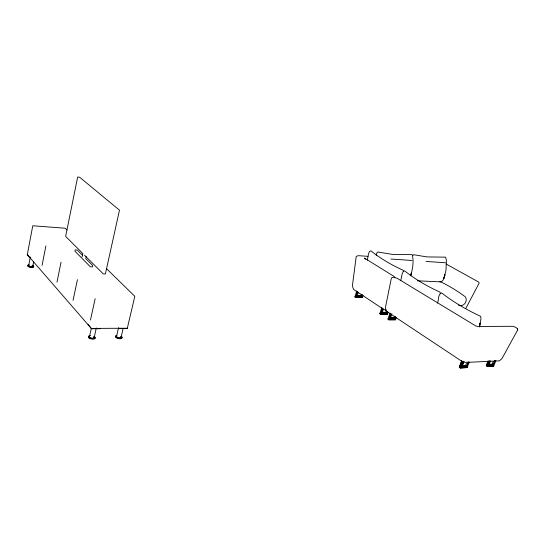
<?xml version="1.0" encoding="UTF-8"?>
<svg xmlns="http://www.w3.org/2000/svg" width="545" height="545" viewBox="0 0 545 545"><rect width="100%" height="100%" fill="white"/><g stroke="black" fill="none" stroke-linecap="round" stroke-linejoin="round"><path stroke-width="0.82" d="M479.58 326.414L479.995 323.042L479.484 326.993L480.969 318.818L480.676 316.345C466.881 309.969 453.508 302.243 441.559 292.822C437.758 294.259 438.95 300.111 437.512 303.122M493.354 364.946L488.892 365.177L493.354 364.946L494.983 360.749M367.296 260.244L368.584 253.67L369.49 251.524L370.879 250.802C380.655 258.705 391.726 265.108 403.184 270.245L403.457 271.069M495.895 360.531L493.695 366.199L487.284 366.54L486.276 365.886L488.095 361.062M29.961 257.669L27.25 254.931L32.761 225.773L65.196 228.219L67.015 229.99M28.687 265.633L30.309 257.131M32.836 266.205L33.729 261.573M400.766 280.682L402.183 273.842L403.109 271.587L404.567 270.831C415.351 279.435 427.484 286.452 440.033 292.168L440.408 293.81M42.094 265.313L45.882 245.918M468.366 361.989L466.738 366.322L461.983 366.567L463.924 361.294M56.993 282.16L61.047 262.159M459.299 367.296L461.772 360.674L459.299 367.296L460.307 367.977L467.194 367.562L460.307 367.977L462.787 361.342L460.539 367.909M82.132 256.865L82.833 253.534L65.645 236.394L77.669 177.023L79.679 177.261L119.484 210.172L105.376 273.999L103.278 273.917L84.468 255.162M73.071 300.343L77.417 279.694M86.226 256.606L85.797 258.609L92.739 265.558L92.446 266.907L90.388 266.818L74.944 251.211L75.217 249.903L77.227 250.019L82.431 255.23M88.052 324.295L91.56 328.758L100.321 328.717L100.396 328.363M90.477 320.031L95.15 298.687M89.496 336.64L91.267 328.587M91.56 328.758L27.311 254.624M94.162 337.634L96.308 327.988M116.555 336.326L118.551 327.668M118.953 328.274L118.871 328.621L127.251 328.574L134.813 296.337L106.364 268.494M121.092 337.3L123.102 328.649M376.22 255.23L376.881 252.832L377.93 252.035L392.216 254.358L412.272 254.651C413.921 261.389 412.729 268.821 410.739 275.382M395.03 318.546C383.796 317.081 395.827 320.869 395.561 316.979M410.678 275.818L411.502 272.841L410.773 275.184M396.304 317.51L395.52 319.806L388.762 319.786L387.979 319.05M386.807 313.068C375.594 311.536 387.604 315.398 387.331 311.515M380.778 314.206L382.61 308.157L380.567 314.267L387.338 314.261L380.567 314.267L379.797 313.545M361.771 296.391C350.626 294.654 362.575 298.728 362.262 294.879M355.81 297.4L357.527 291.521L355.613 297.454L362.323 297.57L355.613 297.454L354.904 296.787M354.85 296.943L356.764 291.01M357.125 296.262L358.399 292.311M357.152 295.615L360.879 295.717L361.369 294.211M362.139 294.716L361.648 296.228L360.879 295.717M362.302 297.631L363.018 295.417M379.749 313.716L381.786 307.612M382.12 313.021L383.476 308.954M382.706 312.387L385.826 312.414L386.378 310.807M387.202 311.352L386.678 312.905L385.86 312.36L382.1 312.319M387.311 314.322L388.074 312.053M387.931 319.22L390.009 313.068M388.973 319.724L390.847 313.627L388.762 319.786L395.554 319.745M390.329 318.525L391.93 313.804M390.111 317.858L394.028 317.878L394.587 316.257M395.432 316.809L394.893 318.375L394.055 317.817L390.288 317.803M461.983 366.567L463.884 361.485M461.567 365.722L465.587 365.47L466.942 361.86M468.223 361.805L466.738 366.322M467.14 367.609L469.286 362.016M486.276 365.886L488.197 360.892M489.485 360.831L487.284 366.54L493.756 366.145M487.516 366.478L489.601 361.069M488.892 365.177L490.555 360.77M493.293 361.328L492.149 364.176L493.218 364.769L494.846 360.572M465.798 308.436L479.103 283.209L478.796 282.153L446.137 264.025M412.81 255.496L413.784 254.726L426.98 256.92L445.667 257.158L446.375 260.326L446.008 270.334L443.8 278.434L444.993 274.673C444.257 277.31 443.807 280.9 440.735 281.881L417.436 280.798M465.532 365.518L466.595 366.138L462.017 366.376M489.178 364.326L492.21 364.121M469.334 362.262L499.52 360.844L502.183 358.249L517.621 330.011L517.321 328.676L516.061 327.538L513.077 326.291L477.631 326.462L475.867 325.999L397.053 278.243L393.565 277.235L391.399 277.95L385.404 307.571L385.785 310.793L461.69 361.206M91.635 328.41L127.326 328.233M386.48 309.921L384.811 309.894L383.094 309.008L353.623 289.443L353.037 288.005L352.397 285.784L356.232 256.334L358.297 255.666L367.957 256.341M458.488 305.125C463.611 307.598 468.332 300.813 465.294 296.807C457.323 290.901 448.835 285.655 439.835 281.458M390.956 259.032L411.931 260.469M426.04 261.437L445.476 262.765M463.325 361.989L465.641 362.439M365.423 259.352L364.523 258.098L394.253 276.567L394.839 277.827M32.107 265.217A3.066 1.008 10.1 0 1 33.191 266.914A3.066 1.008 10.1 0 1 28.572 266.28A3.066 1.008 10.1 0 1 29.096 264.802M33.538 266.471A3.066 1.015 10.1 0 1 30.472 267.343A3.066 1.015 10.1 0 1 27.979 265.47M32.496 265.803A2.112 0.695 10.1 0 1 32.06 266.675A2.112 0.695 10.1 0 1 29.253 266.171A2.112 0.695 10.1 0 1 29.205 265.204M30.813 267.077A2.105 0.695 10.1 0 1 28.708 266.267M120.595 336.524A2.323 0.927 11.6 0 1 120.404 337.764A2.323 0.927 11.6 0 1 117.325 337.266A2.323 0.927 11.6 0 1 116.977 335.945M120.84 337.989A2.323 0.927 11.6 0 1 120.561 338.159M119.641 338.309A2.323 0.927 11.6 0 1 117.89 338.029M117.366 337.825A2.323 0.927 11.6 0 1 116.937 337.58M121.392 336.394A3.372 1.342 11.6 0 1 120.901 338.234A3.372 1.342 11.6 0 1 116.242 337.232A3.372 1.342 11.6 0 1 116.746 335.4M121.276 336.871A3.372 1.342 11.6 0 1 121.208 338.615A3.372 1.342 11.6 0 1 116.998 338.173A3.372 1.342 11.6 0 1 115.622 336.272M116.037 336.027A3.372 1.342 11.6 0 1 116.63 335.87M94.006 337.11A2.391 0.961 10.7 0 1 91.819 338.111A2.391 0.961 10.7 0 1 89.659 336.422M90.811 338.384A2.391 0.961 10.7 0 1 90.279 338.173M89.537 337.648A2.391 0.961 10.7 0 1 89.387 337.382M93.917 336.354A3.474 1.397 10.7 0 1 94.128 338.554A3.474 1.397 10.7 0 1 88.93 337.437A3.474 1.397 10.7 0 1 90.538 335.631M95.109 337.975A3.468 1.397 10.7 0 1 90.817 338.854A3.468 1.397 10.7 0 1 89.019 336.333M93.808 336.837A3.468 1.397 10.7 0 1 94.878 337.587M517.382 328.805L517.621 330.011L517.382 328.805"/></g></svg>
